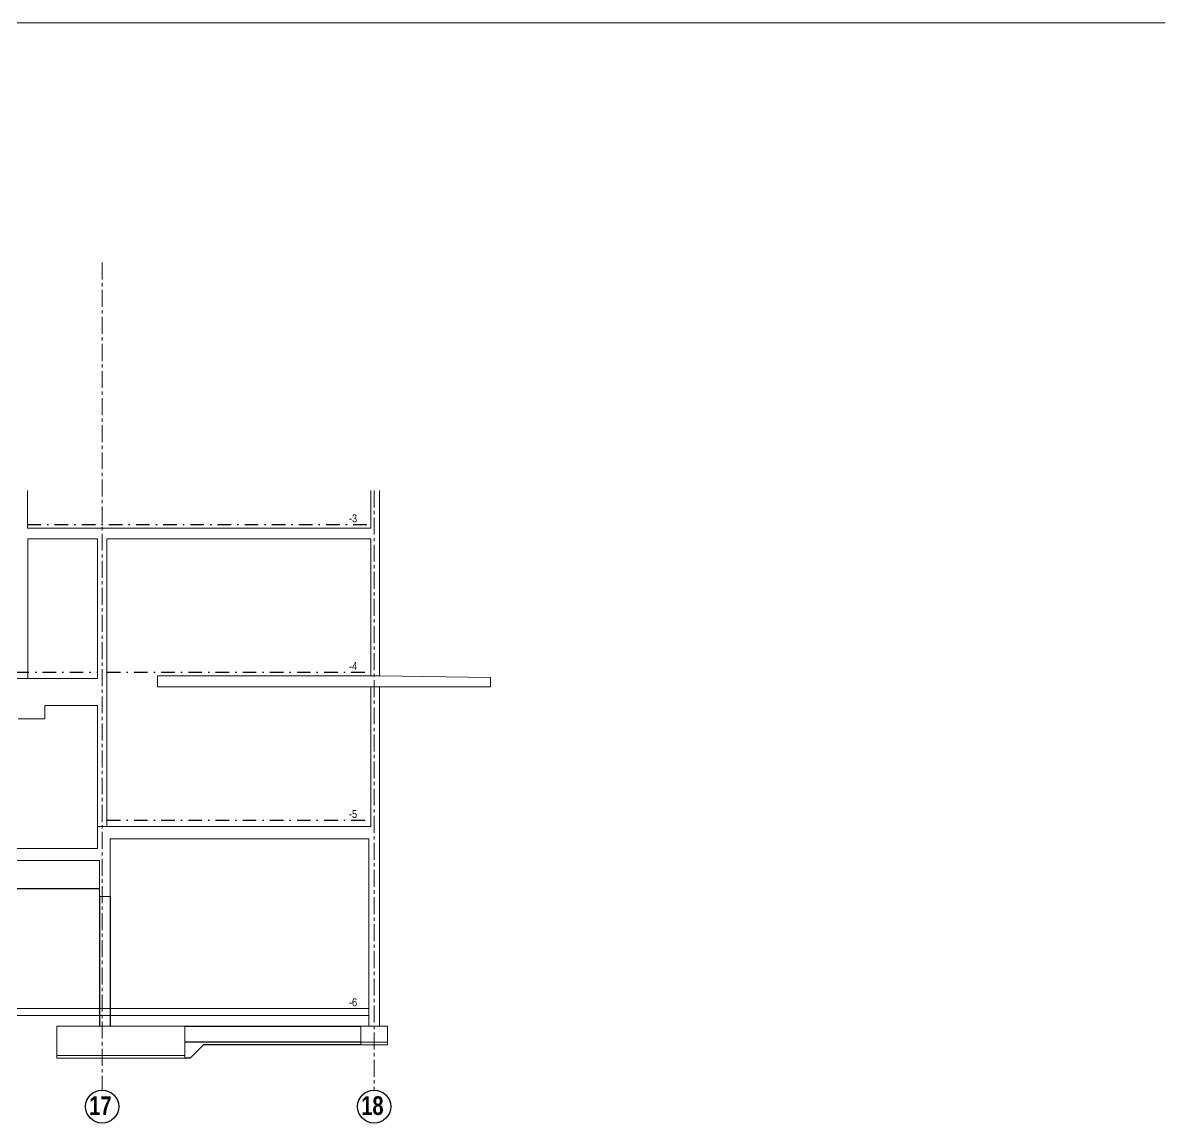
# Model space of a CAD drawing. Header units: millimetres. Extents: x -26249 to 60250, y -21218 to 23336.
# Drawn here: x 33769 to 35911, y -2384 to -322 of the extents above; entities that cross this region are included whole.
import ezdxf
from ezdxf.enums import TextEntityAlignment as Align

# ---------------------------------------------------------------- set-up
doc = ezdxf.new("R2010")
doc.units = ezdxf.units.MM
doc.linetypes.add('AXES', pattern=[50.8, 31.75, -6.35, 6.35, -6.35])
doc.linetypes.add('TIRETPTX2', pattern=[50.8, 25.4, -12.7, 0, -12.7])
doc.layers.add('01_linteaux', color=2, linetype='Continuous')
doc.layers.add('01_texte', color=230, linetype='Continuous')
doc.layers.add('01_murs_coup', color=5, linetype='Continuous', lineweight=60)
doc.layers.add('01_tram_axes', color=10, linetype='AXES', lineweight=9)
doc.styles.add('ARIAL NA', font='ARIALN.TTF')
doc.styles.add('impact', font='impact.ttf')

msp = doc.modelspace()

# ---------------------------------------------------------------- linework, layer by layer
at = {"layer": '01_linteaux', "linetype": 'TIRETPTX2'}
for p, q in [((33777.717, -1262.018), (34421.678, -1262.018)), ((33042.41, -1539.018), (33908.678, -1539.018)), ((33926.678, -1539.018), (34421.678, -1539.018)), ((33926.678, -1816.018), (34421.678, -1816.018))]:
    msp.add_line(p, q, dxfattribs=at)
at = {"layer": '01_linteaux'}
for p, q in [((33197.717, -1944.018), (33912.678, -1944.018)), ((33912.678, -1959.018), (33912.678, -2202.018)), ((33932.678, -1959.018), (33932.678, -2202.018)), ((34072.678, -2202.018), (34402.678, -2202.018)), ((34402.678, -2232.018), (34072.678, -2232.018)), ((34082.678, -2262.018), (34107.678, -2237.018)), ((34402.678, -2237.018), (34107.678, -2237.018)), ((34082.678, -2262.018), (34072.678, -2262.018))]:
    msp.add_line(p, q, dxfattribs=at)
at = {"layer": '01_murs_coup', "color": 0, "lineweight": 5}
msp.add_line((25699.958, -322.018), (35910.588, -322.018), dxfattribs=at)
at = {"layer": '01_murs_coup', "lineweight": 5}
for p, q in [((33777.717, -1269.018), (33777.717, -1198.368)), ((34421.678, -1198.368), (34421.678, -1269.018)), ((34437.678, -1198.368), (34437.678, -1546.018)), ((33777.717, -1269.018), (34421.678, -1269.018)), ((33778.275, -1289.018), (33778.275, -1551.018)), ((33778.275, -1289.018), (33908.678, -1289.018)), ((33908.678, -1289.018), (33908.678, -1551.018)), ((33926.678, -1289.018), (33926.678, -1828.018)), ((33926.678, -1289.018), (34421.678, -1289.018)), ((34421.678, -1289.018), (34421.678, -1546.018)), ((31520.029, -1551.018), (33908.678, -1551.018)), ((34021.678, -1546.018), (34437.678, -1546.018)), ((34021.678, -1546.018), (34021.678, -1566.018)), ((34437.678, -1546.018), (34645.89, -1549.018)), ((34645.89, -1549.018), (34645.89, -1566.018)), ((34021.678, -1566.018), (34645.89, -1566.018)), ((34421.678, -1566.018), (34421.678, -1828.018)), ((34437.678, -1566.018), (34437.678, -2202.018)), ((33810.275, -1601.018), (33908.678, -1601.018)), ((33810.275, -1601.018), (33810.275, -1626.018)), ((33908.678, -1601.018), (33908.678, -1869.018)), ((33760.275, -1626.018), (33810.275, -1626.018)), ((33908.678, -1828.018), (34421.678, -1828.018)), ((33932.678, -1851.018), (34417.678, -1851.018)), ((33932.678, -1851.018), (33932.678, -1959.018)), ((34417.678, -1851.018), (34417.678, -2202.018)), ((33197.717, -1869.018), (33908.678, -1869.018)), ((33197.717, -1892.018), (33912.678, -1892.018)), ((33912.678, -1892.018), (33912.678, -1959.018)), ((33912.678, -1959.018), (33932.678, -1959.018)), ((33197.717, -2169.018), (34417.678, -2169.018)), ((33197.717, -2182.018), (34417.678, -2182.018)), ((33832.678, -2202.018), (33832.678, -2262.018)), ((34072.678, -2202.018), (33832.678, -2202.018)), ((34072.678, -2202.018), (34072.678, -2262.018)), ((34402.678, -2202.018), (34452.678, -2202.018)), ((34402.678, -2202.018), (34402.678, -2237.018)), ((34452.678, -2202.018), (34452.678, -2237.018)), ((34402.678, -2232.018), (34452.678, -2232.018)), ((34402.678, -2237.018), (34452.678, -2237.018)), ((34072.678, -2257.018), (33832.678, -2257.018)), ((34072.678, -2262.018), (33832.678, -2262.018))]:
    msp.add_line(p, q, dxfattribs=at)
at = {"layer": '01_texte'}
for centre in [(33917.678, -2352.998), (34427.678, -2352.998)]:
    msp.add_circle(centre, 30.98, dxfattribs=at)
at = {"layer": '01_tram_axes'}
for p, q in [((33917.678, -771.348), (33917.678, -2322.018)), ((34427.678, -1198.368), (34427.678, -2322.018))]:
    msp.add_line(p, q, dxfattribs=at)

# ---------------------------------------------------------------- texts
at = {"layer": '01_texte', "style": 'ARIAL NA'}
for s, p in [('-3', (34380.346, -1258.082)), ('-4', (34380.346, -1535.082)), ('-5', (34380.346, -1812.082)), ('-6', (34380.346, -2165.082))]:
    msp.add_text(s, height=15, dxfattribs=at).set_placement(p)
at = {"layer": '01_texte', "style": 'impact'}
for s, p in [('17', (33914.338, -2351.117)), ('18', (34424.338, -2351.117))]:
    msp.add_text(s, height=35, dxfattribs=at).set_placement(p, align=Align.MIDDLE_CENTER)

doc.saveas('drawing.dxf')
